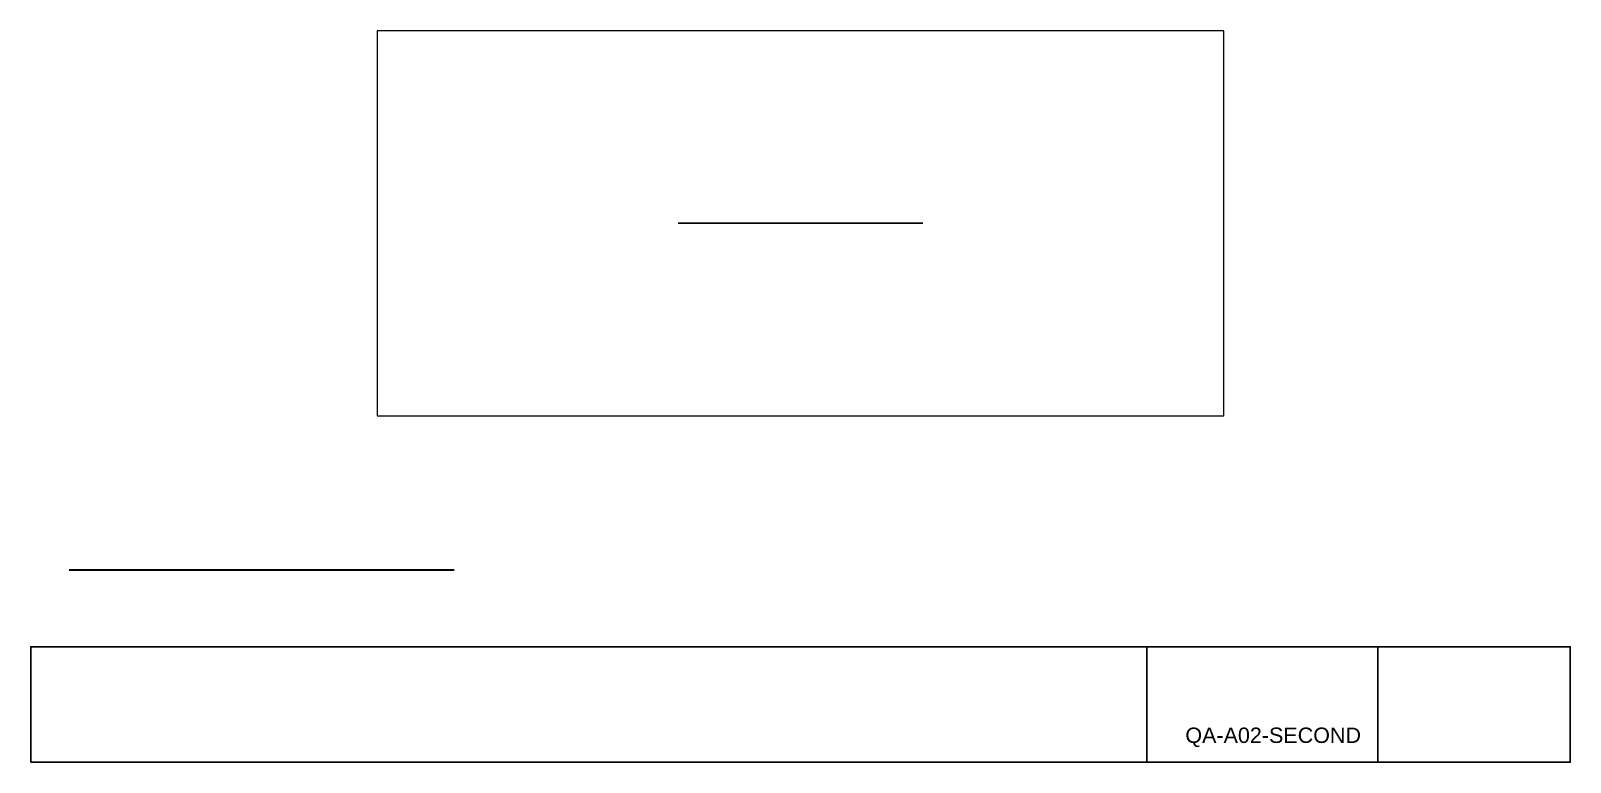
# Paper-space layout 'SYNTHETIC B' of a CAD drawing. Header units: inches. Extents: x 10 to 410, y 10 to 200.
# The model-space entities are those that its viewports show. They can reach past a viewport. Long polylines and large blocks are cut down to what shows.
import ezdxf

# ---------------------------------------------------------------- set-up
doc = ezdxf.new("R2010")
doc.units = ezdxf.units.IN
doc.layers.get('0').update_dxf_attribs({"linetype": 'CONTINUOUS', "lineweight": 25, "true_color": 0x000000})
doc.styles.get("Standard").update_dxf_attribs({"font": 'Arial.ttf'})

msp = doc.modelspace()

# ---------------------------------------------------------------- linework, layer by layer
at = {"lineweight": 25, "true_color": 0x000000}
msp.add_line((0, 0), (240, 0), dxfattribs=at)

psp = doc.layouts.new('SYNTHETIC B')

# ---------------------------------------------------------------- linework, layer by layer
at = {"lineweight": 35, "true_color": 0x000000}
psp.add_line((20, 60), (120, 60), dxfattribs=at)
at = {"lineweight": 25, "true_color": 0x000000}
for p, q in [((300, 10), (300, 40)), ((360, 10), (360, 40))]:
    psp.add_line(p, q, dxfattribs=at)
psp.add_lwpolyline([(10, 10), (410, 10), (410, 40), (10, 40)], close=True, dxfattribs=at)

# ---------------------------------------------------------------- texts
at = {"lineweight": -2}
psp.add_text('QA-A02-SECOND', height=4, dxfattribs=at).set_placement((310, 15))

# ---------------------------------------------------------------- viewports
at = {"layer": '0', "lineweight": -2, "view_target_point": (120, 0)}
psp.add_viewport(center=(210, 150), size=(220, 100), view_center_point=(0, 0), view_height=377.9528, dxfattribs=at)

doc.saveas('drawing.dxf')
